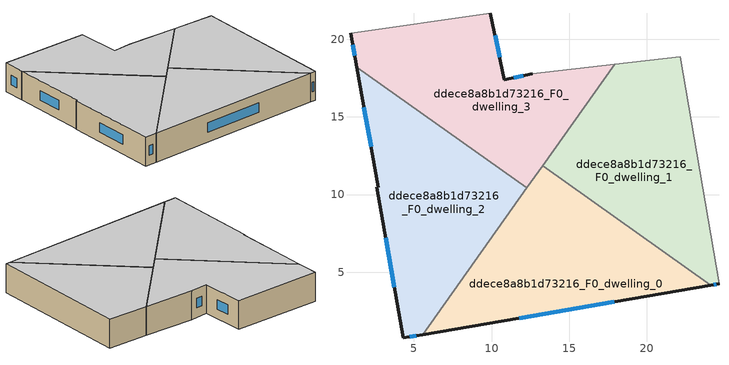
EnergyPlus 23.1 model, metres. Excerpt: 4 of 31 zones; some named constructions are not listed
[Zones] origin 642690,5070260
ddece8a8b1d73216_F0_dwelling_0
 floor ground (EU_floor_Construction): 24.11,4.18 5.56,0.99 13.28,11.87 z0
 wall outside (EU_wall_Construction): 5.56,0.99 24.11,4.18 z0:3
 wall to ddece8a8b1d73216_F0_dwelling_1 (EU_wall_Construction): 24.11,4.18 13.28,11.87 z0:3
 wall to ddece8a8b1d73216_F0_dwelling_2 (EU_wall_Construction): 12.26,10.42 5.56,0.99 z0:3
 wall to ddece8a8b1d73216_F0_dwelling_3 (EU_wall_Construction): 13.28,11.87 12.26,10.42 z0:3
 window (EU_Window_Construction): 11.78,2.06 17.89,3.11 z1.01:1.99
 ceiling to ddece8a8b1d73216_F1_dwelling_0 (EU_floor_Construction): 24.11,4.18 13.28,11.87 5.56,0.99 z3
ddece8a8b1d73216_F0_dwelling_1
 floor ground (EU_floor_Construction): 22.14,18.88 24.63,4.27 24.11,4.18 13.28,11.87 17.91,18.39 z0
 wall outside (EU_wall_Construction): 24.11,4.18 24.63,4.27 z0:3
 wall adiabatic (EU_wall_Construction): 24.63,4.27 22.14,18.88 17.91,18.39 z0:3
 wall to ddece8a8b1d73216_F0_dwelling_3 (EU_wall_Construction): 17.91,18.39 13.28,11.87 z0:3
 window (EU_Window_Construction): 24.28,4.21 24.46,4.24 z1.01:1.99
 ceiling to ddece8a8b1d73216_F1_dwelling_1 (EU_floor_Construction): 24.63,4.27 22.14,18.88 17.91,18.39 13.28,11.87 24.11,4.18 z3
ddece8a8b1d73216_F0_dwelling_2
 floor ground (EU_floor_Construction): 12.26,10.42 5.56,0.99 4.32,0.77 2.62,10.48 2.72,10.48 1.32,18.19 z0
 wall outside (EU_wall_Construction): 1.32,18.19 2.72,10.48 2.62,10.48 4.32,0.77 5.56,0.99 z0:3
 wall to ddece8a8b1d73216_F0_dwelling_3 (EU_wall_Construction): 12.26,10.42 1.32,18.19 z0:3
 window (EU_Window_Construction): 1.79,15.6 2.25,13.06 / 4.73,0.84 5.14,0.91 / 3.19,7.22 3.75,4.03 z1.01:1.99
 ceiling to ddece8a8b1d73216_F1_dwelling_2 (EU_floor_Construction): 5.56,0.99 12.26,10.42 1.32,18.19 2.72,10.48 2.62,10.48 4.32,0.77 z3
ddece8a8b1d73216_F0_dwelling_3
 floor ground (EU_floor_Construction): 17.91,18.39 12.26,10.42 1.32,18.19 0.92,20.39 9.93,21.68 10.83,17.38 12.63,17.78 z0
 wall outside (EU_wall_Construction): 0.92,20.39 1.32,18.19 / 12.63,17.78 10.83,17.38 9.93,21.68 z0:3
 wall adiabatic (EU_wall_Construction): 9.93,21.68 0.92,20.39 / 17.91,18.39 12.63,17.78 z0:3
 window (EU_Window_Construction): 1.05,19.65 1.19,18.93 / 10.53,18.82 10.23,20.24 / 12.02,17.65 11.43,17.52 z1.01:1.99
 ceiling to ddece8a8b1d73216_F1_dwelling_3 (EU_floor_Construction): 12.26,10.42 17.91,18.39 12.63,17.78 10.83,17.38 9.93,21.68 0.92,20.39 1.32,18.19 z3
[HVACTEMPLATE:THERMOSTAT] Constant Heating Setpoint=20; Constant Cooling Setpoint=50
EU_HeatOnly_ddece8a8b1d73216_F0_dwelling_3; EU_HeatOnly_ddece8a8b1d73216_F1_dwelling_0; EU_HeatOnly_ddece8a8b1d73216_F1_dwelling_1; EU_HeatOnly_ddece8a8b1d73216_F1_dwelling_2; EU_HeatOnly_ddece8a8b1d73216_F1_dwelling_3; EU_HeatOnly_ddece8a8b1d73216_F2_dwelling_0; EU_HeatOnly_ddece8a8b1d73216_F2_dwelling_1; EU_HeatOnly_ddece8a8b1d73216_F2_dwelling_2; EU_HeatOnly_ddece8a8b1d73216_F2_dwelling_3; EU_HeatOnly_ddece8a8b1d73216_F3_dwelling_0; EU_HeatOnly_ddece8a8b1d73216_F3_dwelling_1; EU_HeatOnly_ddece8a8b1d73216_F3_dwelling_2; EU_HeatOnly_ddece8a8b1d73216_F3_dwelling_3; EU_HeatOnly_ddece8a8b1d73216_F4_dwelling_0; EU_HeatOnly_ddece8a8b1d73216_F4_dwelling_1; EU_HeatOnly_ddece8a8b1d73216_F4_dwelling_2; EU_HeatOnly_ddece8a8b1d73216_F4_dwelling_3; EU_HeatOnly_ddece8a8b1d73216_F5_dwelling_0; EU_HeatOnly_ddece8a8b1d73216_F5_dwelling_1; EU_HeatOnly_ddece8a8b1d73216_F5_dwelling_2; EU_HeatOnly_ddece8a8b1d73216_F5_dwelling_3; EU_HeatOnly_ddece8a8b1d73216_F6_dwelling_0; EU_HeatOnly_ddece8a8b1d73216_F6_dwelling_1; EU_HeatOnly_ddece8a8b1d73216_F6_dwelling_2; EU_HeatOnly_ddece8a8b1d73216_F6_dwelling_3; EU_HeatOnly_ddece8a8b1d73216_F7_dwelling_0; EU_HeatOnly_ddece8a8b1d73216_F7_dwelling_1; EU_HeatOnly_ddece8a8b1d73216_F7_dwelling_2
